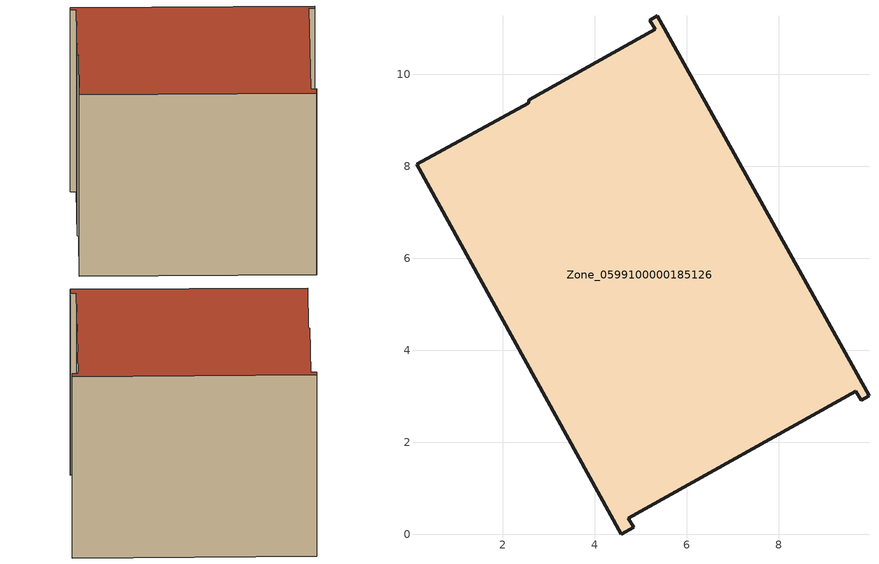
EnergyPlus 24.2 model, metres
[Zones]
Zone_0599100000185126
 floor ground (C_G): 5.19,11.18 5.36,11.28 9.96,3.01 9.79,2.91 9.67,3.11 4.73,0.35 4.85,0.15 4.57,0 0.12,8.05 2.55,9.37 2.58,9.45 5.31,10.98 z0
 wall outside (C_F): 5.36,11.28 5.19,11.18 5.31,10.98 2.58,9.45 2.55,9.37 0.12,8.05 4.57,0 4.85,0.15 4.73,0.35 9.67,3.11 9.79,2.91 9.96,3.01 5.36,11.28 z0:8.37
 roof outside (C_R): 2.55,9.37 0.12,8.05 4.57,0 4.85,0.15 4.73,0.35 9.67,3.11 9.79,2.91 9.96,3.01 5.36,11.28 5.19,11.18 5.31,10.98 2.58,9.45 z8.37
[BUILDING]
Pand.0599100000185126: North Axis=0; Terrain=City; Loads Convergence Tolerance Value=0.04; Temperature Convergence Tolerance Value=0.4; Solar Distribution=FullExterior; Maximum Number of Warmup Days=25; Minimum Number of Warmup Days=1
[Site:Location]
Rotterdam.The.Hague.AP_ZH_NLD Design_Conditions: Latitude=51.96; Longitude=4.45; Time Zone=1; Elevation=-4.5
[SITE:GROUNDTEMPERATURE:BUILDINGSURFACE]
18, 18, 18, 18, 18, 18, 18, 18, 18, 18, 18, 18
[MATERIAL] Thermal Absorptance=0.9; Solar Absorptance=0.7; Visible Absorptance=0.7
Name | Roughness | Thickness | Conductivity | Density | Specific Heat
G.TI.1965-1974 | MediumSmooth | 0.15 | 0.882353 | 540 | 1210
F.TI.1965-1974 | Rough | 0.3 | 0.697674 | 1920 | 840
R.TI.1965-1974 | MediumRough | 0.2 | 0.232558 | 1500 | 1000
[CONSTRUCTION]
C_G: G.TI.1965-1974
C_F: F.TI.1965-1974
C_R: R.TI.1965-1974
[ZONE]
Zone_0599100000185126: Type=1; Multiplier=1; Ceiling Height=Autocalculate; Volume=Autocalculate; Floor Area=autocalculate; Part of Total Floor Area=Yes
[ZONEINFILTRATION:DESIGNFLOWRATE]
Infil_Zone_0599100000185126: Zone or ZoneList or Space or SpaceList=Zone_0599100000185126; Schedule=AlwaysOn; Design Flow Rate Calculation Method=Flow/Area; Flow Rate per Floor Area=0.003; Constant Term Coefficient=1; Temperature Term Coefficient=0; Velocity Term Coefficient=0; Velocity Squared Term Coefficient=0
[HVACTEMPLATE:ZONE:IDEALLOADSAIRSYSTEM]
Zone_0599100000185126: Maximum Heating Supply Air Temperature=50; Minimum Cooling Supply Air Temperature=13; Maximum Heating Supply Air Humidity Ratio=0.0156; Minimum Cooling Supply Air Humidity Ratio=0.0077; Heating Limit=NoLimit; Cooling Limit=NoLimit; Dehumidification Control Type=ConstantSensibleHeatRatio; Cooling Sensible Heat Ratio=0.7; Dehumidification Setpoint=60; Humidification Control Type=None; Humidification Setpoint=30; Outdoor Air Method=None; Outdoor Air Flow Rate per Person=0.00944; Outdoor Air Flow Rate per Zone Floor Area=0; Outdoor Air Flow Rate per Zone=0; Demand Controlled Ventilation Type=None; Outdoor Air Economizer Type=NoEconomizer; Heat Recovery Type=None; Sensible Heat Recovery Effectiveness=0.7; Latent Heat Recovery Effectiveness=0.65
[ZONECONTROL:THERMOSTAT]
ThermostatControl_Zone_0599100000185126: Zone or ZoneList=Zone_0599100000185126; Control Type Schedule=DualSetpointControlType; Control 1=Thermostat_Zone_0599100000185126; Temperature Difference Between Cutout And Setpoint=0
[THERMOSTATSETPOINT:DUALSETPOINT]
Thermostat_Zone_0599100000185126: Heating Setpoint Temperature Schedule=HeatingSetpoint_Zone_0599100000185126; Cooling Setpoint Temperature Schedule=CoolingSetpoint_Zone_0599100000185126
[SCHEDULE:COMPACT]
HeatingSetpoint_Zone_0599100000185126: Through: 12/31, For: AllDays, Until: 24:00, 21
CoolingSetpoint_Zone_0599100000185126: Through: 12/31, For: AllDays, Until: 24:00, 24
DualSetpointControlType: Through: 12/31, For: AllDays, Until: 24:00, 4
AlwaysOn: Through: 12/31, For: AllDays, Until: 24:00, 1
